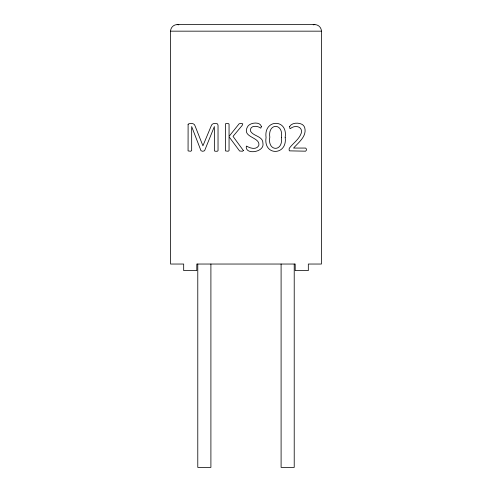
<?xml version="1.0" encoding="UTF-8"?>
<svg xmlns="http://www.w3.org/2000/svg" width="492" height="492" viewBox="0 0 492 492"><rect width="100%" height="100%" fill="white"/><g stroke="black" fill="none" stroke-linecap="round" stroke-linejoin="round"><path stroke-width="0.74" d="M170.558 31.162C170.54 27.65 173.608 24.575 177.12 24.6L314.88 24.6C318.392 24.575 321.461 27.65 321.442 31.162L321.442 264.038L308.318 264.038L308.318 270.6L295.2 270.6L295.2 264.038L196.8 264.038L196.8 270.6L183.682 270.6L183.682 264.038L170.558 264.038L170.558 31.162L321.442 31.162M313.183 24.821L314.88 24.6M177.12 24.6L178.817 24.821M294.216 264.038L294.216 467.4L281.098 467.4L281.098 264.038M210.902 264.038L210.902 467.4L197.784 467.4L197.784 264.038M281.418 137.551C283.355 152.335 267.162 151.634 269.819 137.17C267.66 122.785 283.81 122.692 281.418 137.551M289.659 126.493L289.8 128.326L290.274 128.695C295.753 123.879 304.733 127.434 300.378 135.208C297.703 140.349 292.685 143.701 289.302 148.264C289.075 149.101 288.995 150.078 289.431 150.859L305.612 151.179L306.368 150.281L306.368 148.922L305.587 148.061L293.564 148.061C298.546 142.44 307.174 136.13 304.671 127.539A6.316 6.316 0 0 0 302.063 124.378C298.386 122.379 291.867 122.631 289.659 126.493M285.175 137.299C287.771 155.755 263.115 156.376 266.061 137.428C263.497 118.966 288.103 118.351 285.175 137.299M261.387 126.579L260.809 128.16C257.5 125.466 249.499 125.128 250.502 131.112C253.282 136.432 263.146 135.989 262.943 143.424C264.647 152.379 244.752 155.22 246.332 146.192L246.627 146.118C250.176 148.27 256.061 150.097 258.718 145.773C261.123 136.671 240.354 137.865 248.011 126.044C250.766 122.428 260.2 121.462 261.387 126.579M188.11 124.445L188.067 150.921L190.693 151.253L191.665 150.62L191.665 126.555L200.994 150.73L202.79 151.308L204.586 150.73L214.364 126.555L214.364 150.62L214.746 151.124L216.191 151.308L217.642 151.124L218.036 150.62L218.036 125.214L217.569 123.941C215.484 123 211.904 123.117 211.246 125.854L202.919 145.798L195.017 125.786C194.272 123.006 190.613 123.191 188.467 123.929L188.11 124.445M243.405 150.583L242.464 151.253L239.604 151.007L229.057 136.807L229.057 150.62L228.103 151.253L225.465 150.909L225.379 124.101L225.767 123.597L228.103 123.474L229.057 124.101L229.057 136.382L239.137 123.781L241.055 123.418L242.777 123.824L242.187 125.423L233.03 136.382L243.405 150.583"/></g></svg>
